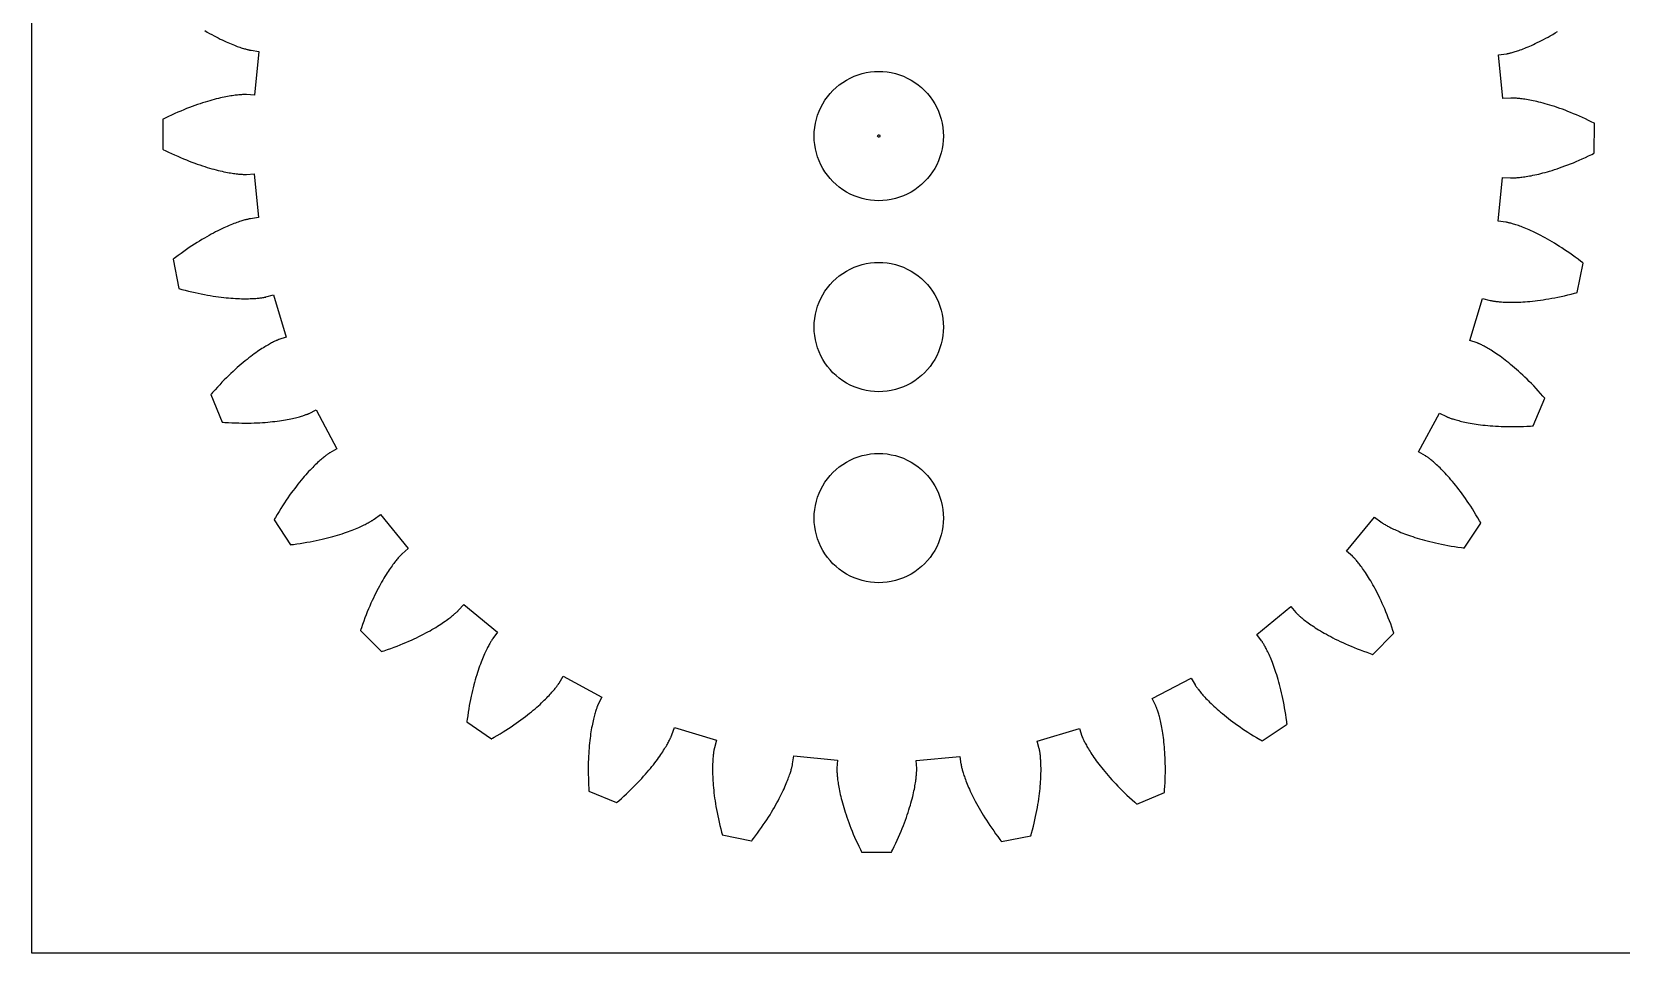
# Model space of a CAD drawing. Extents: x -2 to 209, y 10 to 300.
# Drawn here: x -1.7 to 123.1, y 9.6 to 82 of the extents above; entities that cross this region are included whole.
import ezdxf

# ---------------------------------------------------------------- set-up
doc = ezdxf.new("R2010")
doc.units = 0
doc.layers.add('snijden', color=7, linetype='CONTINUOUS')

msp = doc.modelspace()

# ---------------------------------------------------------------- linework, layer by layer
at = {"layer": 'snijden', "color": 7}
msp.add_lwpolyline([(-1.699724, 300.479777), (209.150286, 300.479777), (209.150286, 9.629767), (-1.699724, 9.629767), (-1.699724, 300.479777)], close=True, dxfattribs=at)
at = {"layer": 'snijden', "color": 1}
msp.add_lwpolyline([(11.900673, 82.075315), (12.084976, 81.96736), (12.265305, 81.864447), (12.441561, 81.766208), (12.613793, 81.672828), (12.781658, 81.584098), (12.945288, 81.499799), (13.104436, 81.420098), (13.2593, 81.344647), (13.409471, 81.273358), (13.555177, 81.206368), (13.696092, 81.143177), (13.832265, 81.083969), (13.963762, 81.028639), (14.09024, 80.976977), (14.211831, 80.928759), (14.328353, 80.884039), (14.439873, 80.842687), (14.546227, 80.804468), (14.647417, 80.769369), (14.743327, 80.737328), (14.834087, 80.708128), (14.919357, 80.681567), (14.999367, 80.657781), (15.073837, 80.636429), (15.142837, 80.617432), (15.206357, 80.600763), (15.264307, 80.586079), (15.316727, 80.573564), (15.363357, 80.562848), (15.404477, 80.554038), (15.439827, 80.546735), (15.469457, 80.540941), (15.493367, 80.536549), (15.511338, 80.533559), (15.523667, 80.531442), (16.137606, 80.447281), (15.789837, 77.013772), (15.171498, 77.054473), (15.15896, 77.055002), (15.14073, 77.055532), (15.116449, 77.056061), (15.086199, 77.056325), (15.050159, 77.056317), (15.008169, 77.055788), (14.960229, 77.05473), (14.906469, 77.052878), (14.846699, 77.050232), (14.781199, 77.046528), (14.709709, 77.041818), (14.632479, 77.035918), (14.549349, 77.028615), (14.460379, 77.019725), (14.365759, 77.009274), (14.265255, 76.997104), (14.159114, 76.983081), (14.047287, 76.966994), (13.929776, 76.948844), (13.806596, 76.928338), (13.677863, 76.905531), (13.543528, 76.880264), (13.403724, 76.852302), (13.258335, 76.821584), (13.107659, 76.788115), (12.951415, 76.751584), (12.789966, 76.711904), (12.623197, 76.669004), (12.451289, 76.622835), (12.27408, 76.573143), (12.091748, 76.519883), (11.904428, 76.462833), (11.711938, 76.402042), (11.514705, 76.337294), (11.312501, 76.268454), (11.105506, 76.195474), (10.893671, 76.118174), (10.677178, 76.036505), (10.456207, 75.950423), (10.23048, 75.859612), (10.000408, 75.764153), (9.766007, 75.663757), (9.527213, 75.558535), (9.284336, 75.448209), (9.037083, 75.332761), (8.785996, 75.212047), (8.658852, 75.149698), (8.594952, 75.118027), (8.590952, 75.115911), (8.588941, 75.114852), (8.588597, 75.114654), (8.581996, 72.765003), (8.582419, 72.764794), (8.58443, 72.763736), (8.58843, 72.761884), (8.65216, 72.729774), (8.778963, 72.666684), (9.029419, 72.544661), (9.275834, 72.427786), (9.518322, 72.316132), (9.756359, 72.20954), (9.990306, 72.107926), (10.21982, 72.011086), (10.445014, 71.919077), (10.665546, 71.831717), (10.881482, 71.748887), (11.092887, 71.670467), (11.299532, 71.596315), (11.501303, 71.526385), (11.698332, 71.460446), (11.890372, 71.398647), (12.077392, 71.340526), (12.259442, 71.286255), (12.436356, 71.235587), (12.608022, 71.188457), (12.774572, 71.144637), (12.935709, 71.104116), (13.091681, 71.066717), (13.242258, 71.032316), (13.38744, 71.000907), (13.527132, 70.972136), (13.661266, 70.946128), (13.789861, 70.92258), (13.912916, 70.901493), (14.030382, 70.882654), (14.142145, 70.866012), (14.248223, 70.851301), (14.348615, 70.838469), (14.443205, 70.827489), (14.532135, 70.818202), (14.615095, 70.810502), (14.692405, 70.804099), (14.763775, 70.798993), (14.829325, 70.794998), (14.889065, 70.792087), (14.942825, 70.789971), (14.990795, 70.788648), (15.032745, 70.787854), (15.068795, 70.787589), (15.098955, 70.787777), (15.123355, 70.788042), (15.141585, 70.788571), (15.154005, 70.7891), (15.77255, 70.826412), (16.101376, 67.391009), (15.486963, 67.310261), (15.474633, 67.308409), (15.456493, 67.305419), (15.432683, 67.301106), (15.403023, 67.295603), (15.367593, 67.288512), (15.326513, 67.279701), (15.279773, 67.269383), (15.227283, 67.257132), (15.169223, 67.242871), (15.105663, 67.22652), (15.036543, 67.207867), (14.961863, 67.186938), (14.881883, 67.163549), (14.796363, 67.137594), (14.705443, 67.108823), (14.609413, 67.077253), (14.50805, 67.042754), (14.401415, 67.005215), (14.28964, 66.964403), (14.172841, 66.920394), (14.051035, 66.872883), (13.924223, 66.821874), (13.792536, 66.767135), (13.655975, 66.708664), (13.514719, 66.646424), (13.368721, 66.580222), (13.217998, 66.509774), (13.062894, 66.435262), (12.903198, 66.356274), (12.739138, 66.272933), (12.57078, 66.185123), (12.398078, 66.092675), (12.22121, 65.995533), (12.040309, 65.893467), (11.85549, 65.786546), (11.666704, 65.674588), (11.474018, 65.557475), (11.277611, 65.435166), (11.077666, 65.307606), (10.874018, 65.174549), (10.667029, 65.0359), (10.456633, 64.891773), (10.243076, 64.742006), (10.026311, 64.586418), (9.806404, 64.424889), (9.583583, 64.257559), (9.471123, 64.171609), (9.414573, 64.12799), (9.411073, 64.125344), (9.409274, 64.124021), (9.409009, 64.123757), (9.860923, 61.818053), (9.861346, 61.817841), (9.863542, 61.817312), (9.867842, 61.816254), (9.936542, 61.79723), (10.073298, 61.76004), (10.342809, 61.689169), (10.607313, 61.622751), (10.866828, 61.560471), (11.121174, 61.502389), (11.370417, 61.44839), (11.614393, 61.39822), (11.853102, 61.351892), (12.086496, 61.309209), (12.314527, 61.27), (12.537128, 61.23438), (12.754268, 61.201881), (12.965816, 61.172721), (13.171855, 61.146501), (13.372319, 61.123323), (13.567045, 61.102924), (13.756164, 61.085118), (13.939499, 61.069957), (14.117112, 61.057283), (14.289021, 61.046779), (14.45511, 61.038471), (14.615272, 61.03228), (14.76968, 61.028073), (14.918125, 61.025375), (15.060769, 61.024581), (15.197469, 61.02511), (15.328208, 61.027227), (15.452951, 61.030428), (15.571814, 61.03482), (15.68475, 61.040218), (15.791644, 61.046621), (15.892513, 61.053632), (15.987473, 61.061331), (16.076473, 61.069639), (16.159413, 61.078027), (16.236463, 61.086917), (16.307523, 61.095807), (16.372553, 61.104617), (16.431653, 61.113322), (16.484853, 61.121709), (16.532153, 61.129806), (16.573493, 61.137399), (16.608933, 61.144199), (16.638513, 61.150099), (16.662272, 61.155285), (16.680113, 61.159386), (16.692213, 61.162191), (17.291692, 61.319395), (18.284205, 58.014093), (17.697417, 57.815032), (17.685746, 57.810931), (17.668585, 57.804342), (17.645876, 57.795532), (17.617976, 57.784313), (17.584606, 57.770396), (17.545996, 57.753913), (17.502166, 57.734572), (17.453066, 57.712214), (17.398926, 57.686947), (17.339756, 57.658467), (17.275556, 57.626788), (17.206476, 57.591668), (17.132496, 57.553118), (17.053766, 57.510898), (16.970266, 57.465027), (16.882076, 57.415378), (16.789446, 57.361787), (16.692316, 57.304068), (16.590622, 57.242346), (16.484677, 57.176338), (16.374368, 57.105988), (16.260057, 57.031188), (16.141517, 56.951807), (16.019039, 56.867868), (15.892579, 56.779177), (15.762313, 56.685708), (15.628311, 56.587328), (15.490636, 56.483929), (15.349357, 56.375397), (15.204833, 56.261634), (15.056771, 56.142621), (14.905348, 56.018312), (14.750996, 55.888494), (14.593417, 55.753147), (14.432973, 55.61218), (14.26955, 55.465521), (14.10351, 55.313076), (13.934851, 55.154845), (13.763525, 54.990644), (13.589827, 54.820493), (13.413891, 54.644167), (13.235649, 54.461776), (13.055348, 54.273155), (12.873055, 54.078194), (12.688884, 53.876957), (12.503017, 53.669394), (12.409497, 53.563061), (12.362557, 53.509411), (12.359657, 53.506025), (12.358255, 53.504173), (12.357964, 53.503908), (13.251048, 51.330673), (13.251577, 51.330528), (13.253773, 51.330422), (13.258273, 51.330158), (13.329414, 51.324866), (13.470637, 51.315156), (13.748787, 51.298143), (14.021165, 51.28449), (14.287833, 51.274119), (14.548699, 51.26671), (14.803694, 51.262318), (15.052772, 51.260731), (15.295995, 51.261789), (15.533204, 51.265493), (15.764395, 51.271605), (15.989705, 51.279993), (16.209016, 51.290602), (16.422164, 51.303144), (16.629383, 51.317775), (16.830458, 51.334047), (17.025501, 51.352039), (17.214468, 51.371538), (17.39731, 51.392414), (17.57391, 51.414586), (17.744583, 51.437764), (17.909081, 51.462105), (18.067489, 51.487214), (18.219625, 51.513117), (18.365802, 51.539549), (18.505906, 51.56646), (18.639821, 51.59377), (18.767568, 51.621189), (18.889373, 51.648851), (19.005025, 51.676309), (19.114754, 51.70372), (19.218282, 51.730761), (19.315903, 51.757449), (19.407633, 51.783484), (19.493182, 51.808858), (19.572912, 51.833464), (19.646772, 51.857144), (19.714702, 51.879687), (19.776723, 51.901118), (19.833133, 51.921147), (19.883582, 51.939853), (19.928443, 51.956866), (19.967473, 51.972344), (20.000923, 51.985837), (20.028673, 51.997558), (20.050913, 52.007163), (20.067714, 52.014571), (20.079076, 52.019757), (20.636313, 52.290963), (22.254639, 49.242815), (21.717957, 48.933064), (21.707318, 48.926079), (21.691729, 48.916078), (21.67129, 48.903087), (21.646019, 48.886498), (21.616039, 48.866495), (21.581299, 48.842788), (21.542159, 48.815288), (21.498459, 48.783789), (21.450249, 48.748488), (21.397719, 48.708989), (21.340939, 48.66519), (21.279959, 48.61739), (21.214979, 48.56509), (21.145999, 48.508289), (21.073019, 48.447088), (20.996239, 48.381088), (20.915879, 48.310489), (20.831789, 48.23489), (20.744129, 48.154388), (20.653149, 48.069089), (20.558739, 47.978588), (20.461019, 47.882989), (20.360307, 47.781979), (20.256577, 47.67586), (20.149802, 47.564179), (20.040325, 47.447109), (19.928163, 47.324369), (19.813252, 47.196077), (19.695951, 47.062129), (19.576213, 46.922339), (19.454266, 46.776848), (19.330195, 46.625249), (19.203982, 46.467828), (19.075873, 46.304429), (18.946002, 46.134828), (18.8143, 45.959119), (18.681132, 45.777228), (18.546561, 45.589019), (18.410704, 45.39458), (18.27351, 45.193719), (18.13521, 44.986558), (17.996117, 44.772838), (17.855983, 44.552718), (17.715235, 44.325978), (17.573991, 44.092689), (17.432132, 43.852779), (17.361092, 43.730247), (17.325542, 43.668549), (17.323346, 43.664554), (17.322155, 43.662437), (17.321945, 43.661908), (18.621872, 41.704738), (18.622349, 41.704708), (18.624651, 41.704957), (18.629051, 41.705486), (18.699891, 41.714482), (18.840295, 41.732394), (19.116367, 41.770092), (19.386213, 41.809793), (19.649766, 41.851692), (19.906994, 41.895293), (20.157946, 41.940794), (20.402525, 41.987794), (20.640847, 42.036393), (20.872812, 42.086193), (21.098537, 42.137294), (21.317793, 42.189594), (21.53071, 42.242794), (21.737422, 42.296693), (21.937797, 42.351493), (22.131869, 42.406593), (22.319621, 42.462393), (22.501089, 42.518194), (22.676369, 42.574394), (22.845362, 42.630594), (23.008091, 42.686593), (23.16478, 42.742494), (23.315202, 42.798094), (23.45944, 42.853093), (23.597658, 42.907594), (23.729646, 42.961294), (23.855696, 43.014192), (23.975695, 43.066193), (24.089775, 43.116993), (24.197889, 43.166494), (24.300034, 43.214694), (24.396454, 43.261493), (24.486933, 43.306694), (24.571703, 43.350094), (24.650763, 43.391694), (24.724254, 43.431393), (24.792064, 43.468992), (24.854255, 43.504394), (24.910894, 43.537493), (24.962223, 43.568193), (25.008134, 43.596395), (25.048763, 43.621795), (25.084035, 43.644602), (25.114144, 43.664393), (25.1392, 43.681299), (25.159176, 43.695084), (25.174205, 43.705588), (25.184232, 43.7126), (25.677871, 44.087168), (27.859725, 41.413439), (27.393776, 41.004899), (27.384568, 40.996908), (27.371207, 40.984314), (27.353718, 40.967513), (27.332154, 40.946426), (27.306595, 40.920814), (27.277338, 40.890813), (27.244138, 40.856214), (27.207427, 40.816915), (27.167028, 40.772814), (27.123186, 40.723813), (27.076088, 40.669915), (27.025616, 40.611014), (26.972056, 40.547114), (26.915438, 40.477915), (26.855867, 40.403514), (26.793468, 40.324015), (26.728428, 40.239015), (26.660568, 40.148514), (26.590376, 40.052613), (26.517788, 39.951024), (26.442808, 39.843785), (26.365666, 39.731025), (26.286566, 39.612383), (26.205508, 39.487894), (26.122598, 39.357595), (26.038088, 39.221335), (25.951918, 39.079224), (25.864278, 38.930925), (25.775396, 38.776565), (25.685216, 38.616264), (25.594106, 38.449624), (25.501828, 38.276804), (25.408848, 38.097774), (25.315056, 37.912486), (25.220816, 37.720814), (25.125947, 37.522834), (25.030806, 37.318435), (24.935516, 37.107684), (24.840126, 36.890464), (24.744836, 36.666735), (24.649636, 36.436484), (24.554826, 36.199745), (24.460406, 35.956503), (24.366556, 35.706715), (24.273446, 35.450334), (24.181266, 35.187325), (24.135448, 35.053364), (24.112747, 34.985766), (24.111159, 34.98177), (24.11063, 34.979654), (24.110484, 34.979125), (25.767199, 33.313133), (25.767728, 33.313284), (25.769845, 33.313813), (25.774131, 33.314872), (25.841841, 33.337282), (25.975948, 33.382282), (26.239544, 33.473082), (26.496396, 33.564781), (26.746682, 33.657182), (26.990529, 33.75018), (27.227649, 33.843782), (27.458466, 33.937682), (27.682751, 34.031781), (27.900455, 34.12588), (28.111765, 34.219982), (28.316671, 34.314081), (28.515262, 34.40768), (28.707355, 34.500882), (28.893201, 34.593582), (29.072864, 34.685583), (29.246113, 34.776782), (29.413197, 34.867081), (29.574114, 34.956381), (29.728885, 35.044482), (29.877687, 35.131281), (30.020292, 35.21658), (30.156997, 35.300482), (30.287701, 35.382582), (30.412703, 35.462881), (30.531774, 35.54138), (30.644978, 35.617781), (30.752563, 35.692081), (30.854531, 35.76418), (30.950821, 35.833983), (31.0417, 35.901182), (31.127049, 35.96588), (31.207101, 36.027782), (31.28168, 36.08698), (31.351101, 36.143183), (31.41544, 36.196382), (31.474611, 36.246582), (31.528721, 36.293381), (31.577801, 36.336982), (31.622169, 36.377082), (31.661711, 36.413682), (31.696491, 36.44658), (31.726701, 36.475782), (31.752392, 36.501182), (31.773638, 36.522587), (31.790624, 36.539997), (31.803271, 36.553305), (31.811658, 36.562301), (32.222808, 37.026132), (34.884423, 34.829373), (34.506995, 34.337812), (34.499693, 34.32781), (34.489083, 34.312808), (34.475219, 34.292912), (34.458074, 34.268014), (34.438098, 34.238016), (34.415185, 34.202816), (34.389494, 34.162316), (34.361043, 34.116615), (34.330074, 34.065415), (34.296705, 34.008916), (34.260994, 33.946916), (34.223002, 33.879315), (34.182923, 33.806115), (34.140862, 33.727315), (34.096955, 33.642714), (34.051314, 33.552414), (34.003943, 33.456315), (33.955194, 33.354435), (33.905023, 33.246535), (33.853604, 33.132875), (33.801013, 33.013035), (33.747414, 32.887276), (33.692984, 32.755534), (33.637784, 32.617705), (33.581824, 32.473774), (33.525463, 32.323666), (33.468712, 32.167376), (33.411734, 32.004843), (33.354642, 31.836144), (33.297453, 31.661255), (33.240514, 31.480121), (33.183782, 31.292531), (33.127535, 31.098804), (33.071723, 30.898779), (33.016642, 30.69243), (32.962294, 30.479784), (32.908743, 30.260736), (32.856403, 30.03539), (32.805275, 29.803668), (32.755464, 29.565675), (32.707043, 29.321359), (32.660114, 29.070693), (32.615053, 28.813624), (32.571732, 28.55039), (32.530455, 28.280674), (32.491312, 28.004872), (32.472553, 27.864537), (32.463452, 27.793761), (32.462922, 27.789792), (32.462658, 27.787146), (32.462626, 27.787146), (34.412624, 26.476374), (34.413153, 26.476453), (34.415005, 26.476453), (34.418894, 26.479099), (34.480926, 26.514183), (34.603738, 26.584589), (34.844522, 26.725003), (35.078628, 26.8651), (35.306077, 27.004535), (35.527043, 27.143336), (35.741419, 27.281342), (35.949448, 27.418449), (36.151084, 27.554472), (36.346207, 27.68933), (36.535185, 27.822944), (36.717848, 27.955051), (36.894204, 28.085649), (37.064492, 28.214581), (37.228716, 28.341819), (37.386779, 28.467073), (37.538977, 28.590289), (37.685308, 28.711521), (37.825609, 28.830478), (37.960311, 28.947), (38.089276, 29.061247), (38.212543, 29.172663), (38.330209, 29.281619), (38.442538, 29.387664), (38.549281, 29.490931), (38.650815, 29.591049), (38.746896, 29.688151), (38.837955, 29.782052), (38.923947, 29.872539), (39.004864, 29.959746), (39.080765, 30.043354), (39.151846, 30.123444), (39.218235, 30.199749), (39.279925, 30.272351), (39.337046, 30.341143), (39.389666, 30.40586), (39.437905, 30.466555), (39.481837, 30.523044), (39.521625, 30.575352), (39.557224, 30.623136), (39.588884, 30.666845), (39.616605, 30.70595), (39.640497, 30.740558), (39.660817, 30.770456), (39.677459, 30.795591), (39.690582, 30.815964), (39.700478, 30.831574), (39.706881, 30.842158), (40.019661, 31.377198), (43.058683, 29.741967), (42.784416, 29.18621), (42.77931, 29.175098), (42.771716, 29.158429), (42.761927, 29.136204), (42.750126, 29.108396), (42.736341, 29.075111), (42.720704, 29.036006), (42.703401, 28.991397), (42.684457, 28.9411), (42.664057, 28.884903), (42.642256, 28.822805), (42.619316, 28.755098), (42.595266, 28.681411), (42.570262, 28.601904), (42.544386, 28.516206), (42.517827, 28.424898), (42.490697, 28.327399), (42.463027, 28.22392), (42.435007, 28.114436), (42.406805, 27.998919), (42.378627, 27.877263), (42.350386, 27.749655), (42.322337, 27.615881), (42.294577, 27.475996), (42.267307, 27.329999), (42.240647, 27.177917), (42.214639, 27.019669), (42.18953, 26.855363), (42.165267, 26.684813), (42.142196, 26.508256), (42.120262, 26.325456), (42.099757, 26.136781), (42.080759, 25.941783), (42.063244, 25.740753), (42.04766, 25.533716), (42.033822, 25.320568), (42.022075, 25.101361), (42.012365, 24.876148), (42.004956, 24.644928), (41.999956, 24.407597), (41.997574, 24.164577), (41.997736, 23.915419), (42.000646, 23.660387), (42.006441, 23.399561), (42.015436, 23.132914), (42.027554, 22.860419), (42.042847, 22.582131), (42.051843, 22.440817), (42.056738, 22.369511), (42.057002, 22.365543), (42.057196, 22.362897), (42.057346, 22.362897), (44.225432, 21.457731), (44.225961, 21.457995), (44.227813, 21.460641), (44.231121, 21.463552), (44.28517, 21.510145), (44.391876, 21.603146), (44.600564, 21.787851), (44.802777, 21.970758), (44.998696, 22.151892), (45.188322, 22.331226), (45.371737, 22.508365), (45.548992, 22.683466), (45.720169, 22.856133), (45.885317, 23.026551), (46.044453, 23.194403), (46.197938, 23.359609), (46.34548, 23.522169), (46.487321, 23.681871), (46.623531, 23.838637), (46.754172, 23.99236), (46.879428, 24.142961), (46.999184, 24.290386), (47.113754, 24.434346), (47.222952, 24.574946), (47.327148, 24.712026), (47.426338, 24.845588), (47.520609, 24.975287), (47.609998, 25.101229), (47.694577, 25.223307), (47.774487, 25.341338), (47.850007, 25.45532), (47.920918, 25.565096), (47.987519, 25.670718), (48.049868, 25.772053), (48.108039, 25.86897), (48.162157, 25.961257), (48.212388, 26.049151), (48.258637, 26.132257), (48.301307, 26.210759), (48.340359, 26.284472), (48.375837, 26.353554), (48.407817, 26.417557), (48.436649, 26.476559), (48.462234, 26.530349), (48.484856, 26.57927), (48.504356, 26.622953), (48.521078, 26.66145), (48.535153, 26.694761), (48.546583, 26.722648), (48.555579, 26.745138), (48.561982, 26.762336), (48.566374, 26.773977), (48.76868, 27.359685), (52.068397, 26.348739), (51.907871, 25.750172), (51.904881, 25.738001), (51.900675, 25.72001), (51.895568, 25.696197), (51.889377, 25.666696), (51.882286, 25.631295), (51.874481, 25.589993), (51.866279, 25.542818), (51.857574, 25.48961), (51.848578, 25.430503), (51.839371, 25.365415), (51.829978, 25.294507), (51.820876, 25.217407), (51.811775, 25.134407), (51.803176, 25.045613), (51.794788, 24.950707), (51.787089, 24.849795), (51.780183, 24.742877), (51.774071, 24.630032), (51.768965, 24.511314), (51.765076, 24.386536), (51.762271, 24.255753), (51.760948, 24.118989), (51.761136, 23.976458), (51.762723, 23.827921), (51.766216, 23.673563), (51.771508, 23.513385), (51.77881, 23.347147), (51.788309, 23.175326), (51.800109, 22.997632), (51.814317, 22.814144), (51.831065, 22.624967), (51.850327, 22.430048), (51.872552, 22.229494), (51.897529, 22.023384), (51.925638, 21.811585), (51.956737, 21.594335), (51.991199, 21.371503), (52.029119, 21.143221), (52.070439, 20.909567), (52.115498, 20.670728), (52.164218, 20.426385), (52.216979, 20.176883), (52.273668, 19.922142), (52.334329, 19.662374), (52.399388, 19.397368), (52.468769, 19.127519), (52.505197, 18.990756), (52.523718, 18.921858), (52.525041, 18.91789), (52.52557, 18.915244), (52.525835, 18.915244), (54.829033, 18.450424), (54.829244, 18.450424), (54.830832, 18.45307), (54.833531, 18.457038), (54.87747, 18.513236), (54.96401, 18.625313), (55.132671, 18.847087), (55.295273, 19.066109), (55.452081, 19.281956), (55.60314, 19.494787), (55.74847, 19.704311), (55.888184, 19.910606), (56.022301, 20.113356), (56.15105, 20.31272), (56.274449, 20.508379), (56.392612, 20.700414), (56.505668, 20.888559), (56.613626, 21.072868), (56.716538, 21.253181), (56.814778, 21.429447), (56.908158, 21.601691), (56.996888, 21.769542), (57.081187, 21.933187), (57.160888, 22.092334), (57.236339, 22.247195), (57.307628, 22.397372), (57.374618, 22.543052), (57.437808, 22.683995), (57.49702, 22.82015), (57.552349, 22.951648), (57.604009, 23.078145), (57.652229, 23.199721), (57.696957, 23.316244), (57.738309, 23.427765), (57.776539, 23.534128), (57.811638, 23.635305), (57.843679, 23.731216), (57.872879, 23.821915), (57.899438, 23.907111), (57.923224, 23.987121), (57.944575, 24.061601), (57.963573, 24.130605), (57.980241, 24.194105), (57.994926, 24.252101), (58.00744, 24.304515), (58.018156, 24.351108), (58.026967, 24.392304), (58.034269, 24.427626), (58.040064, 24.457206), (58.044456, 24.481019), (58.047445, 24.49901), (58.049562, 24.511446), (58.133723, 25.125385), (61.567232, 24.777617), (61.526531, 24.159285), (61.526002, 24.14685), (61.525473, 24.128594), (61.524944, 24.104252), (61.524679, 24.074063), (61.524687, 24.038053), (61.525216, 23.99617), (61.526274, 23.948174), (61.528127, 23.894358), (61.530772, 23.834562), (61.534477, 23.769051), (61.539186, 23.697561), (61.545086, 23.620356), (61.552389, 23.537171), (61.561279, 23.448165), (61.57173, 23.35347), (61.583901, 23.252955), (61.597924, 23.146804), (61.61401, 23.034991), (61.632161, 22.917464), (61.652666, 22.7943), (61.675473, 22.665554), (61.700741, 22.531225), (61.728699, 22.391419), (61.759431, 22.24603), (61.7929, 22.09535), (61.829429, 21.939114), (61.869111, 21.777665), (61.912011, 21.610898), (61.95818, 21.438998), (62.007869, 21.26178), (62.06113, 21.079456), (62.118179, 20.892131), (62.17897, 20.699647), (62.243719, 20.5024), (62.312561, 20.300205), (62.385541, 20.093195), (62.462839, 19.88137), (62.54451, 19.664888), (62.63059, 19.443908), (62.7214, 19.218165), (62.816859, 18.98811), (62.917258, 18.753716), (63.02248, 18.514903), (63.132806, 18.272042), (63.248252, 18.024762), (63.368965, 17.773699), (63.431317, 17.64654), (63.462985, 17.582643), (63.465101, 17.578675), (63.46616, 17.576029), (63.466358, 17.576029), (65.816009, 17.56915), (65.816221, 17.56915), (65.817279, 17.571795), (65.819131, 17.575764), (65.851241, 17.639555), (65.914331, 17.76637), (66.036354, 18.016825), (66.153228, 18.263231), (66.264885, 18.505722), (66.371475, 18.743767), (66.473089, 18.977712), (66.569929, 19.207211), (66.66194, 19.432398), (66.7493, 19.652955), (66.832128, 19.868881), (66.910548, 20.080284), (66.9847, 20.286923), (67.054629, 20.488721), (67.120569, 20.68573), (67.18237, 20.877764), (67.240489, 21.064798), (67.29476, 21.246831), (67.345428, 21.423758), (67.392558, 21.59542), (67.436378, 21.761975), (67.476899, 21.923106), (67.514298, 22.079078), (67.548699, 22.229653), (67.580108, 22.37483), (67.608879, 22.51453), (67.634887, 22.648673), (67.658435, 22.777261), (67.679522, 22.900319), (67.698361, 23.017794), (67.714977, 23.129554), (67.729687, 23.235625), (67.74252, 23.336008), (67.7535, 23.430623), (67.762787, 23.519629), (67.770486, 23.602629), (67.776889, 23.679913), (67.781995, 23.751324), (67.785991, 23.816809), (67.788901, 23.876525), (67.791018, 23.930315), (67.792341, 23.97831), (67.793134, 24.02022), (67.793399, 24.05623), (67.793209, 24.086313), (67.792944, 24.110655), (67.792415, 24.128911), (67.791886, 24.141347), (67.754577, 24.75989), (71.189977, 25.08874), (71.270728, 24.474298), (71.27258, 24.461863), (71.27557, 24.443871), (71.279882, 24.420059), (71.285386, 24.390373), (71.292477, 24.354971), (71.301287, 24.313855), (71.311606, 24.267156), (71.323856, 24.214663), (71.338117, 24.15656), (71.354468, 24.092954), (71.373122, 24.023872), (71.39405, 23.949153), (71.417439, 23.869249), (71.443395, 23.783762), (71.472166, 23.692851), (71.503736, 23.596861), (71.538235, 23.495499), (71.575777, 23.388872), (71.616586, 23.277085), (71.660597, 23.160298), (71.708105, 23.038484), (71.759114, 22.911669), (71.813857, 22.779986), (71.872324, 22.643408), (71.934565, 22.502174), (72.000766, 22.356176), (72.071217, 22.205443), (72.145726, 22.050345), (72.224715, 21.890642), (72.308056, 21.726574), (72.395866, 21.55822), (72.488317, 21.385526), (72.585456, 21.208652), (72.687519, 21.027756), (72.794442, 20.842945), (72.906401, 20.654138), (73.02351, 20.461469), (73.145825, 20.265069), (73.273383, 20.065123), (73.406439, 19.861473), (73.545089, 19.65449), (73.689215, 19.444093), (73.838983, 19.230521), (73.994574, 19.013748), (74.156099, 18.793853), (74.323429, 18.571021), (74.409379, 18.458573), (74.452999, 18.402058), (74.455644, 18.399148), (74.456967, 18.396502), (74.457232, 18.396237), (76.762933, 18.848145), (76.763144, 18.848145), (76.763674, 18.850791), (76.764732, 18.85476), (76.783729, 18.923472), (76.820919, 19.060235), (76.89179, 19.32974), (76.958209, 19.594244), (77.020489, 19.853747), (77.07857, 20.108118), (77.132569, 20.357355), (77.182729, 20.601328), (77.22906, 20.840035), (77.27174, 21.073424), (77.310948, 21.301468), (77.346569, 21.524062), (77.379079, 21.741205), (77.408238, 21.95274), (77.434485, 22.158797), (77.457662, 22.359246), (77.478062, 22.553979), (77.495868, 22.743103), (77.511029, 22.926433), (77.523702, 23.104048), (77.534206, 23.275948), (77.542514, 23.442053), (77.548706, 23.602205), (77.552912, 23.756616), (77.555611, 23.905047), (77.556405, 24.047711), (77.555876, 24.184421), (77.553759, 24.315151), (77.550558, 24.439903), (77.546166, 24.558753), (77.540768, 24.671678), (77.534365, 24.778569), (77.527354, 24.879455), (77.519654, 24.97444), (77.511346, 25.063446), (77.502959, 25.146446), (77.494069, 25.223545), (77.485179, 25.294639), (77.476369, 25.359647), (77.467664, 25.418755), (77.45925, 25.471963), (77.451154, 25.519244), (77.44356, 25.560545), (77.43676, 25.595946), (77.43086, 25.625553), (77.425648, 25.649366), (77.421547, 25.667093), (77.418742, 25.679264), (77.261537, 26.278757), (80.566839, 27.271262), (80.765901, 26.684469), (80.770108, 26.672827), (80.776696, 26.655629), (80.785507, 26.632875), (80.796725, 26.604882), (80.810642, 26.571571), (80.827126, 26.532968), (80.846467, 26.48918), (80.868824, 26.440073), (80.894092, 26.385992), (80.922572, 26.326779), (80.954253, 26.262591), (80.989374, 26.193481), (81.027924, 26.119478), (81.070143, 26.04079), (81.116014, 25.957288), (81.165663, 25.869076), (81.219252, 25.776392), (81.276973, 25.67929), (81.338693, 25.577584), (81.404693, 25.471619), (81.475043, 25.361314), (81.549843, 25.247014), (81.629224, 25.128454), (81.713163, 25.005979), (81.801843, 24.879534), (81.895312, 24.749253), (81.993692, 24.615242), (82.097092, 24.477579), (82.205624, 24.336292), (82.319387, 24.191776), (82.438399, 24.043715), (82.562708, 23.892294), (82.692526, 23.737936), (82.827873, 23.580351), (82.968841, 23.419907), (83.115499, 23.256501), (83.267944, 23.090448), (83.426176, 22.921803), (83.590376, 22.750459), (83.760524, 22.57676), (83.936853, 22.400838), (84.119244, 22.222588), (84.307865, 22.042301), (84.502826, 21.860003), (84.704063, 21.675827), (84.911626, 21.489957), (85.017959, 21.396374), (85.071609, 21.349463), (85.074995, 21.346553), (85.076848, 21.346553), (85.077112, 21.346553), (87.250347, 22.239654), (87.250492, 22.239654), (87.250593, 22.2423), (87.250857, 22.246269), (87.256149, 22.317468), (87.265859, 22.458676), (87.282872, 22.736833), (87.296524, 23.009195), (87.306896, 23.275868), (87.314304, 23.536747), (87.318697, 23.791726), (87.320284, 24.040805), (87.319226, 24.284036), (87.315522, 24.521235), (87.30941, 24.752428), (87.301022, 24.977748), (87.290413, 25.197061), (87.277871, 25.410209), (87.26324, 25.617431), (87.246968, 25.818488), (87.229003, 26.013538), (87.209503, 26.202504), (87.188627, 26.385357), (87.166455, 26.561967), (87.143278, 26.732623), (87.118936, 26.897114), (87.093827, 27.055547), (87.067924, 27.207656), (87.041493, 27.353838), (87.014584, 27.493935), (86.987274, 27.627867), (86.959853, 27.755608), (86.932193, 27.877422), (86.904735, 27.993071), (86.877324, 28.102794), (86.850283, 28.206326), (86.823595, 28.30401), (86.79756, 28.395714), (86.772186, 28.481228), (86.74758, 28.561026), (86.7239, 28.634818), (86.701357, 28.70271), (86.679926, 28.764808), (86.659897, 28.821217), (86.641191, 28.871726), (86.624179, 28.91652), (86.6087, 28.95552), (86.595207, 28.98891), (86.583459, 29.016718), (86.573855, 29.038943), (86.566446, 29.055612), (86.561234, 29.066989), (86.290031, 29.624201), (89.338994, 31.241308), (89.648742, 30.704627), (89.65525, 30.694044), (89.66504, 30.678434), (89.678058, 30.658061), (89.69462, 30.632661), (89.714649, 30.602657), (89.738356, 30.567944), (89.765825, 30.528838), (89.797295, 30.485155), (89.832595, 30.436948), (89.872095, 30.384455), (89.915894, 30.327649), (89.963694, 30.266663), (90.015994, 30.201654), (90.072694, 30.132651), (90.133895, 30.059653), (90.199895, 29.982844), (90.270494, 29.902437), (90.345996, 29.818353), (90.426495, 29.730643), (90.511794, 29.639653), (90.602295, 29.54525), (90.697894, 29.447539), (90.798915, 29.346839), (90.905026, 29.243122), (91.016714, 29.136336), (91.133784, 29.026878), (91.256525, 28.914721), (91.384816, 28.799786), (91.518764, 28.682496), (91.658554, 28.562746), (91.804035, 28.440799), (91.955644, 28.316736), (92.113055, 28.19053), (92.276454, 28.062419), (92.446065, 27.932561), (92.621775, 27.800852), (92.803665, 27.667687), (92.991866, 27.533093), (93.186316, 27.397256), (93.387175, 27.26007), (93.594335, 27.121772), (93.808055, 26.982654), (94.028175, 26.842531), (94.254915, 26.701773), (94.488204, 26.560538), (94.728104, 26.418668), (94.850646, 26.347681), (94.912344, 26.312068), (94.916339, 26.309422), (94.918456, 26.309422), (94.918985, 26.30921), (96.876156, 27.609135), (96.876187, 27.609135), (96.875925, 27.61178), (96.875396, 27.615749), (96.8664, 27.686552), (96.848488, 27.826966), (96.810788, 28.103032), (96.77109, 28.372881), (96.72919, 28.636432), (96.685589, 28.89366), (96.640089, 29.144618), (96.593088, 29.389172), (96.54449, 29.627509), (96.49469, 29.859469), (96.443588, 30.085211), (96.391288, 30.304445), (96.338088, 30.517382), (96.284187, 30.724074), (96.22939, 30.92447), (96.17429, 31.118541), (96.118489, 31.30629), (96.062689, 31.487768), (96.006489, 31.663028), (95.950188, 31.832017), (95.894189, 31.994762), (95.838288, 32.151448), (95.782688, 32.301864), (95.727689, 32.446107), (95.673188, 32.584325), (95.619488, 32.716315), (95.56659, 32.842365), (95.514589, 32.962365), (95.463789, 33.076445), (95.414288, 33.184556), (95.366089, 33.286707), (95.319289, 33.383105), (95.274088, 33.473606), (95.230688, 33.558405), (95.189088, 33.637507), (95.149487, 33.711006), (95.111887, 33.778805), (95.076489, 33.841006), (95.04339, 33.897606), (95.01269, 33.948906), (94.984488, 33.994806), (94.959088, 34.035406), (94.936281, 34.070707), (94.91649, 34.100806), (94.899583, 34.125915), (94.885772, 34.145917), (94.875268, 34.160919), (94.868257, 34.17092), (94.493696, 34.664559), (97.167427, 36.846429), (97.575957, 36.38048), (97.583948, 36.371484), (97.596542, 36.358096), (97.613343, 36.340607), (97.63443, 36.319017), (97.660042, 36.293405), (97.69004, 36.264105), (97.72464, 36.230905), (97.764042, 36.194205), (97.80814, 36.153806), (97.857141, 36.110007), (97.911042, 36.062905), (97.96994, 36.012404), (98.03384, 35.958805), (98.103042, 35.902205), (98.17744, 35.842605), (98.256942, 35.780206), (98.341942, 35.715206), (98.43244, 35.647306), (98.528341, 35.577107), (98.62993, 35.504505), (98.737182, 35.429506), (98.849942, 35.352407), (98.968571, 35.273304), (99.09307, 35.192207), (99.223372, 35.109305), (99.35963, 35.024805), (99.50174, 34.938606), (99.650042, 34.851005), (99.8044, 34.762105), (99.964711, 34.671906), (100.131351, 34.580805), (100.304171, 34.488505), (100.483191, 34.395507), (100.668492, 34.301707), (100.860151, 34.207507), (101.058141, 34.112606), (101.26254, 34.017507), (101.473291, 33.922207), (101.690511, 33.826806), (101.91424, 33.731506), (102.144491, 33.636306), (102.38123, 33.541506), (102.624472, 33.447105), (102.874241, 33.353204), (103.130623, 33.260105), (103.393642, 33.167906), (103.52759, 33.122107), (103.595191, 33.099405), (103.599186, 33.098347), (103.601303, 33.097818), (103.601832, 33.097678), (105.267802, 34.75439), (105.267652, 34.754919), (105.267122, 34.757036), (105.265006, 34.761031), (105.242516, 34.82873), (105.197516, 34.962831), (105.106713, 35.226431), (105.015014, 35.48328), (104.922516, 35.73356), (104.829515, 35.977411), (104.735916, 36.21453), (104.642015, 36.44535), (104.547913, 36.66964), (104.453814, 36.887339), (104.359715, 37.098651), (104.265614, 37.303561), (104.172015, 37.502151), (104.078815, 37.694242), (103.986116, 37.88009), (103.894115, 38.05975), (103.802916, 38.232999), (103.712613, 38.400081), (103.623314, 38.561001), (103.535215, 38.715761), (103.448414, 38.86456), (103.363115, 39.00716), (103.279215, 39.14387), (103.197115, 39.274571), (103.116814, 39.399579), (103.038315, 39.51865), (102.961816, 39.631852), (102.887515, 39.739431), (102.815414, 39.841399), (102.745614, 39.937699), (102.678415, 40.0286), (102.613714, 40.113901), (102.551815, 40.193901), (102.492614, 40.2685), (102.436414, 40.3379), (102.383315, 40.402199), (102.333115, 40.4614), (102.286313, 40.515499), (102.242715, 40.5646), (102.202615, 40.609), (102.166015, 40.6485), (102.133114, 40.6833), (102.103915, 40.7135), (102.078515, 40.739191), (102.05711, 40.760384), (102.0397, 40.777397), (102.026392, 40.790097), (102.017396, 40.798087), (101.553576, 41.209237), (103.750327, 43.870858), (104.241907, 43.493427), (104.251908, 43.486415), (104.26691, 43.475806), (104.286807, 43.461915), (104.311704, 43.444823), (104.341702, 43.42482), (104.376903, 43.401907), (104.417304, 43.376216), (104.463104, 43.347816), (104.514303, 43.316817), (104.570803, 43.283416), (104.632802, 43.247716), (104.700403, 43.209717), (104.773603, 43.169616), (104.852404, 43.127516), (104.937004, 43.083616), (105.027405, 43.038015), (105.123504, 42.990615), (105.225384, 42.941916), (105.333284, 42.891717), (105.446944, 42.840316), (105.566784, 42.787717), (105.692543, 42.734118), (105.824293, 42.679717), (105.962114, 42.624517), (106.106034, 42.568518), (106.256143, 42.512116), (106.412443, 42.455316), (106.574963, 42.398316), (106.743675, 42.341217), (106.918543, 42.284016), (107.099682, 42.227115), (107.287274, 42.170417), (107.480994, 42.114217), (107.681033, 42.058417), (107.887373, 42.003317), (108.100003, 41.949017), (108.319054, 41.895418), (108.544423, 41.843117), (108.776132, 41.792016), (109.014104, 41.742216), (109.258455, 41.693816), (109.509102, 41.646916), (109.766174, 41.601817), (110.029413, 41.558516), (110.299114, 41.517217), (110.574913, 41.478117), (110.715253, 41.459305), (110.786053, 41.450309), (110.790048, 41.44978), (110.792165, 41.449515), (110.792694, 41.449486), (112.103471, 43.399486), (112.103382, 43.400016), (112.102323, 43.402132), (112.100207, 43.406127), (112.065107, 43.468127), (111.994707, 43.590936), (111.854287, 43.831718), (111.714198, 44.065826), (111.574736, 44.293275), (111.435967, 44.514247), (111.297948, 44.728616), (111.160838, 44.936647), (111.024818, 45.138286), (110.889957, 45.333405), (110.756356, 45.522387), (110.624247, 45.705047), (110.493657, 45.881408), (110.364717, 46.051686), (110.237458, 46.215915), (110.112217, 46.373977), (109.988988, 46.526176), (109.867769, 46.672507), (109.748807, 46.812807), (109.632308, 46.947507), (109.518048, 47.076478), (109.406626, 47.199747), (109.297668, 47.317407), (109.191626, 47.429736), (109.088357, 47.536477), (108.988238, 47.638016), (108.891136, 47.734116), (108.797238, 47.825217), (108.706737, 47.911217), (108.619536, 47.992116), (108.535938, 48.068017), (108.455838, 48.139116), (108.379538, 48.205516), (108.306939, 48.267217), (108.238137, 48.324316), (108.173438, 48.376915), (108.112737, 48.425117), (108.056238, 48.469017), (108.003938, 48.508816), (107.956138, 48.544418), (107.912437, 48.576118), (107.873337, 48.603817), (107.838737, 48.627709), (107.808837, 48.648002), (107.783649, 48.664592), (107.763249, 48.677688), (107.747745, 48.68769), (107.737135, 48.693696), (107.202076, 49.006476), (108.837304, 52.045496), (109.393064, 51.771229), (109.404362, 51.766122), (109.421163, 51.758529), (109.443467, 51.748739), (109.471267, 51.736939), (109.504567, 51.723154), (109.543667, 51.707543), (109.588268, 51.69024), (109.638666, 51.671295), (109.694866, 51.650896), (109.756967, 51.629094), (109.824668, 51.606155), (109.898368, 51.582104), (109.977867, 51.557101), (110.063568, 51.531225), (110.154868, 51.504666), (110.252367, 51.477536), (110.355838, 51.449866), (110.465317, 51.421846), (110.580847, 51.393644), (110.702487, 51.365466), (110.830117, 51.337225), (110.963898, 51.309176), (111.103767, 51.281427), (111.249767, 51.254156), (111.401847, 51.227494), (111.560097, 51.201485), (111.724408, 51.176376), (111.894937, 51.152114), (112.071518, 51.129042), (112.254308, 51.107109), (112.442987, 51.086603), (112.637988, 51.06758), (112.839008, 51.050064), (113.046058, 51.03448), (113.259187, 51.020643), (113.478408, 51.008895), (113.703608, 50.999185), (113.934849, 50.991777), (114.172148, 50.986776), (114.415178, 50.984395), (114.664337, 50.984559), (114.919358, 50.987469), (115.180208, 50.993264), (115.446858, 51.002259), (115.719357, 51.014377), (115.997649, 51.02967), (116.138936, 51.038666), (116.210236, 51.043561), (116.214231, 51.043825), (116.216348, 51.044021), (116.216877, 51.044169), (117.122046, 53.212258), (117.121781, 53.212787), (117.119665, 53.214639), (117.116675, 53.217946), (117.070076, 53.272006), (116.977075, 53.37871), (116.792386, 53.587397), (116.609455, 53.78961), (116.428324, 53.985529), (116.248984, 54.175156), (116.071856, 54.35857), (115.896745, 54.535825), (115.724085, 54.707003), (115.553675, 54.872151), (115.385816, 55.031287), (115.220615, 55.184772), (115.058066, 55.332314), (114.898355, 55.474154), (114.741576, 55.610364), (114.587875, 55.741005), (114.437266, 55.866262), (114.289835, 55.986017), (114.145856, 56.100587), (114.005275, 56.209786), (113.868195, 56.313982), (113.734615, 56.413171), (113.604934, 56.507442), (113.478995, 56.596832), (113.356895, 56.681411), (113.238875, 56.761323), (113.124895, 56.836843), (113.015115, 56.907751), (112.909496, 56.974352), (112.808155, 57.036694), (112.711256, 57.094862), (112.618954, 57.148983), (112.531054, 57.199211), (112.447956, 57.245463), (112.369454, 57.288132), (112.295755, 57.327182), (112.226656, 57.362663), (112.162656, 57.394643), (112.103556, 57.423472), (112.049756, 57.449057), (112.000855, 57.471679), (111.957154, 57.491179), (111.918655, 57.507901), (111.885354, 57.521976), (111.857454, 57.533406), (111.834964, 57.542402), (111.817872, 57.548805), (111.806178, 57.553197), (111.220459, 57.755503), (112.231419, 61.055217), (112.829988, 60.894694), (112.84208, 60.891704), (112.859992, 60.887498), (112.883699, 60.882391), (112.9132, 60.8762), (112.948598, 60.869109), (112.9899, 60.861304), (113.037099, 60.853102), (113.090299, 60.844397), (113.149399, 60.835401), (113.214399, 60.826194), (113.285299, 60.816907), (113.362399, 60.807805), (113.445398, 60.798703), (113.534201, 60.790104), (113.629099, 60.781797), (113.730019, 60.774097), (113.836929, 60.767192), (113.949779, 60.76108), (114.0685, 60.755973), (114.193259, 60.752084), (114.324051, 60.749279), (114.460808, 60.747956), (114.603339, 60.748147), (114.751879, 60.749734), (114.906229, 60.753227), (115.066411, 60.758518), (115.232648, 60.765821), (115.404479, 60.77532), (115.582179, 60.78712), (115.765641, 60.801328), (115.954839, 60.818076), (116.14975, 60.837338), (116.35028, 60.859536), (116.556409, 60.884513), (116.768219, 60.912614), (116.985471, 60.943714), (117.208289, 60.978165), (117.436569, 61.016085), (117.67022, 61.057405), (117.90906, 61.102474), (118.15341, 61.151195), (118.40292, 61.203955), (118.657661, 61.260645), (118.917418, 61.321303), (119.182438, 61.386364), (119.452289, 61.455743), (119.58905, 61.492174), (119.65795, 61.510695), (119.661945, 61.512017), (119.664062, 61.512547), (119.664591, 61.512811), (120.129403, 63.816012), (120.128874, 63.816223), (120.126757, 63.817811), (120.122762, 63.82051), (120.066562, 63.864449), (119.954482, 63.950989), (119.732713, 64.11965), (119.513683, 64.282255), (119.297834, 64.439061), (119.085003, 64.590119), (118.875474, 64.735449), (118.669184, 64.875165), (118.466423, 65.009283), (118.267073, 65.138031), (118.071413, 65.261428), (117.879392, 65.379591), (117.691223, 65.49265), (117.506933, 65.600605), (117.326603, 65.703517), (117.150343, 65.801757), (116.978105, 65.895137), (116.810242, 65.983867), (116.646613, 66.068169), (116.487474, 66.147867), (116.332603, 66.223318), (116.182434, 66.294607), (116.036733, 66.361597), (115.895803, 66.424788), (115.759632, 66.483999), (115.628142, 66.539328), (115.501663, 66.590988), (115.380064, 66.639209), (115.263544, 66.683939), (115.152024, 66.725288), (115.045673, 66.763518), (114.944483, 66.798617), (114.848582, 66.830648), (114.757782, 66.859847), (114.672584, 66.886409), (114.592584, 66.910195), (114.518083, 66.931547), (114.449082, 66.950544), (114.385582, 66.967212), (114.327583, 66.981897), (114.275182, 66.994412), (114.228584, 67.005127), (114.187383, 67.013938), (114.152082, 67.02124), (114.122483, 67.027035), (114.098591, 67.031427), (114.080679, 67.034417), (114.068376, 67.036533), (113.454426, 67.120692), (113.802205, 70.5542), (114.420536, 70.5135), (114.433025, 70.51297), (114.451334, 70.512441), (114.475622, 70.511912), (114.505822, 70.511648), (114.541821, 70.511658), (114.583723, 70.512187), (114.631721, 70.513246), (114.685522, 70.515098), (114.745323, 70.517744), (114.810921, 70.521448), (114.882422, 70.526157), (114.959622, 70.532057), (115.042823, 70.53936), (115.131821, 70.54825), (115.226523, 70.558675), (115.327033, 70.570819), (115.433171, 70.584842), (115.545002, 70.600929), (115.662512, 70.619079), (115.785691, 70.639584), (115.914421, 70.662391), (116.048753, 70.687659), (116.188561, 70.715617), (116.333953, 70.746349), (116.484633, 70.779819), (116.640883, 70.81635), (116.802331, 70.856029), (116.969093, 70.898929), (117.141003, 70.945099), (117.318203, 70.994787), (117.500543, 71.048048), (117.687863, 71.105097), (117.880352, 71.165888), (118.077583, 71.23064), (118.279783, 71.299479), (118.486783, 71.372459), (118.698613, 71.449759), (118.915101, 71.531428), (119.136081, 71.617508), (119.361813, 71.708318), (119.591873, 71.803777), (119.826291, 71.904173), (120.065083, 72.009398), (120.307963, 72.119722), (120.555213, 72.23517), (120.806303, 72.355883), (120.933451, 72.418232), (120.997353, 72.449903), (121.001348, 72.45202), (121.003465, 72.453078), (121.003729, 72.453276), (121.010741, 74.802925), (121.010212, 74.803136), (121.008095, 74.804195), (121.0041, 74.806047), (120.940301, 74.838157), (120.813491, 74.901246), (120.563039, 75.023272), (120.31662, 75.140147), (120.07414, 75.251801), (119.836099, 75.358394), (119.602149, 75.460007), (119.372631, 75.556847), (119.147442, 75.648856), (118.926912, 75.736216), (118.710969, 75.819046), (118.49957, 75.897466), (118.29293, 75.971608), (118.091151, 76.041537), (117.894132, 76.107477), (117.702089, 76.169275), (117.515061, 76.227407), (117.333022, 76.281676), (117.1561, 76.332346), (116.984441, 76.379476), (116.817891, 76.423296), (116.65675, 76.463817), (116.50078, 76.501216), (116.350201, 76.535617), (116.205021, 76.567026), (116.065321, 76.595797), (115.931191, 76.621805), (115.80259, 76.64538), (115.67954, 76.666467), (115.56207, 76.685305), (115.45031, 76.701948), (115.34422, 76.716659), (115.24383, 76.729491), (115.14923, 76.740471), (115.06023, 76.749784), (114.97723, 76.757484), (114.899929, 76.763887), (114.828532, 76.768993), (114.763031, 76.772988), (114.703331, 76.775899), (114.64953, 76.778015), (114.60153, 76.779338), (114.55963, 76.780132), (114.523631, 76.780397), (114.493529, 76.780209), (114.469135, 76.779944), (114.450932, 76.779415), (114.438523, 76.778886), (113.819972, 76.741574), (113.491142, 80.176975), (114.105552, 80.257725), (114.117961, 80.259578), (114.136059, 80.262567), (114.159871, 80.26688), (114.189571, 80.272383), (114.224972, 80.279474), (114.266072, 80.288258), (114.312771, 80.298577), (114.36527, 80.310827), (114.423373, 80.325088), (114.48697, 80.34144), (114.556072, 80.360093), (114.630771, 80.381021), (114.71067, 80.40441), (114.79617, 80.430366), (114.887071, 80.459134), (114.983072, 80.490704), (115.084431, 80.525206), (115.191061, 80.562745), (115.302842, 80.603554), (115.41964, 80.647565), (115.541451, 80.695076), (115.668261, 80.746085), (115.799941, 80.800825), (115.936511, 80.859285), (116.077762, 80.921525), (116.223762, 80.987724), (116.374481, 81.058175), (116.529601, 81.132687), (116.689291, 81.211675), (116.853351, 81.295006), (117.021711, 81.382816), (117.19442, 81.475266), (117.371281, 81.572406), (117.552182, 81.674471), (117.737001, 81.781392), (117.925792, 81.89335), (118.118472, 82.010463)], dxfattribs=at)
at = {"layer": 'snijden', "color": 7}
for points in [[(62.275741, 78.194158), (63.845953, 79.100721), (65.780531, 79.100721), (67.350743, 78.194158)], [(59.738241, 73.79908), (59.738241, 75.612203), (60.705532, 77.287598), (62.275741, 78.194158)], [(67.350743, 78.194158), (68.920953, 77.287598), (69.888243, 75.612203), (69.888243, 73.79908)], [(62.275741, 69.404001), (60.705532, 70.310562), (59.738241, 71.985956), (59.738241, 73.79908)], [(64.717067, 73.799479), (64.717067, 73.833833), (64.735403, 73.865575), (64.765145, 73.882751)], [(64.765145, 73.716207), (64.735393, 73.733378), (64.717067, 73.765126), (64.717067, 73.799479)], [(64.765145, 73.882751), (64.794895, 73.899923), (64.83155, 73.899923), (64.8613, 73.882751)], [(64.8613, 73.716207), (64.83155, 73.699035), (64.794895, 73.699035), (64.765145, 73.716207)], [(64.8613, 73.882751), (64.89105, 73.86558), (64.909377, 73.833833), (64.909377, 73.799479)], [(64.909377, 73.799479), (64.909377, 73.765126), (64.891042, 73.733381), (64.8613, 73.716207)], [(69.888243, 73.79908), (69.888243, 71.985956), (68.920953, 70.310562), (67.350743, 69.404001)], [(67.350743, 69.404001), (65.780531, 68.497438), (63.845953, 68.497438), (62.275741, 69.404001)], [(62.275741, 63.194159), (63.845953, 64.100719), (65.780531, 64.100719), (67.350743, 63.194159)], [(59.738241, 58.799078), (59.738241, 60.612201), (60.705532, 62.287596), (62.275741, 63.194159)], [(67.350743, 63.194159), (68.920953, 62.287596), (69.888243, 60.612201), (69.888243, 58.799078)], [(62.275741, 54.403999), (60.705532, 55.31056), (59.738241, 56.985957), (59.738241, 58.799078)], [(69.888243, 58.799078), (69.888243, 56.985957), (68.920953, 55.31056), (67.350743, 54.403999)], [(67.350743, 54.403999), (65.780531, 53.497439), (63.845953, 53.497439), (62.275741, 54.403999)], [(62.275741, 48.194157), (63.845953, 49.10072), (65.780531, 49.10072), (67.350743, 48.194157)], [(59.738241, 43.799079), (59.738241, 45.612202), (60.705532, 47.287597), (62.275741, 48.194157)], [(67.350743, 48.194157), (68.920953, 47.287597), (69.888243, 45.612202), (69.888243, 43.799079)], [(62.275741, 39.404), (60.705532, 40.310561), (59.738241, 41.985955), (59.738241, 43.799079)], [(69.888243, 43.799079), (69.888243, 41.985955), (68.920953, 40.310561), (67.350743, 39.404)], [(67.350743, 39.404), (65.780531, 38.497437), (63.845953, 38.497437), (62.275741, 39.404)]]:
    msp.add_open_spline(points, degree=3, dxfattribs=at)

doc.saveas('drawing.dxf')
